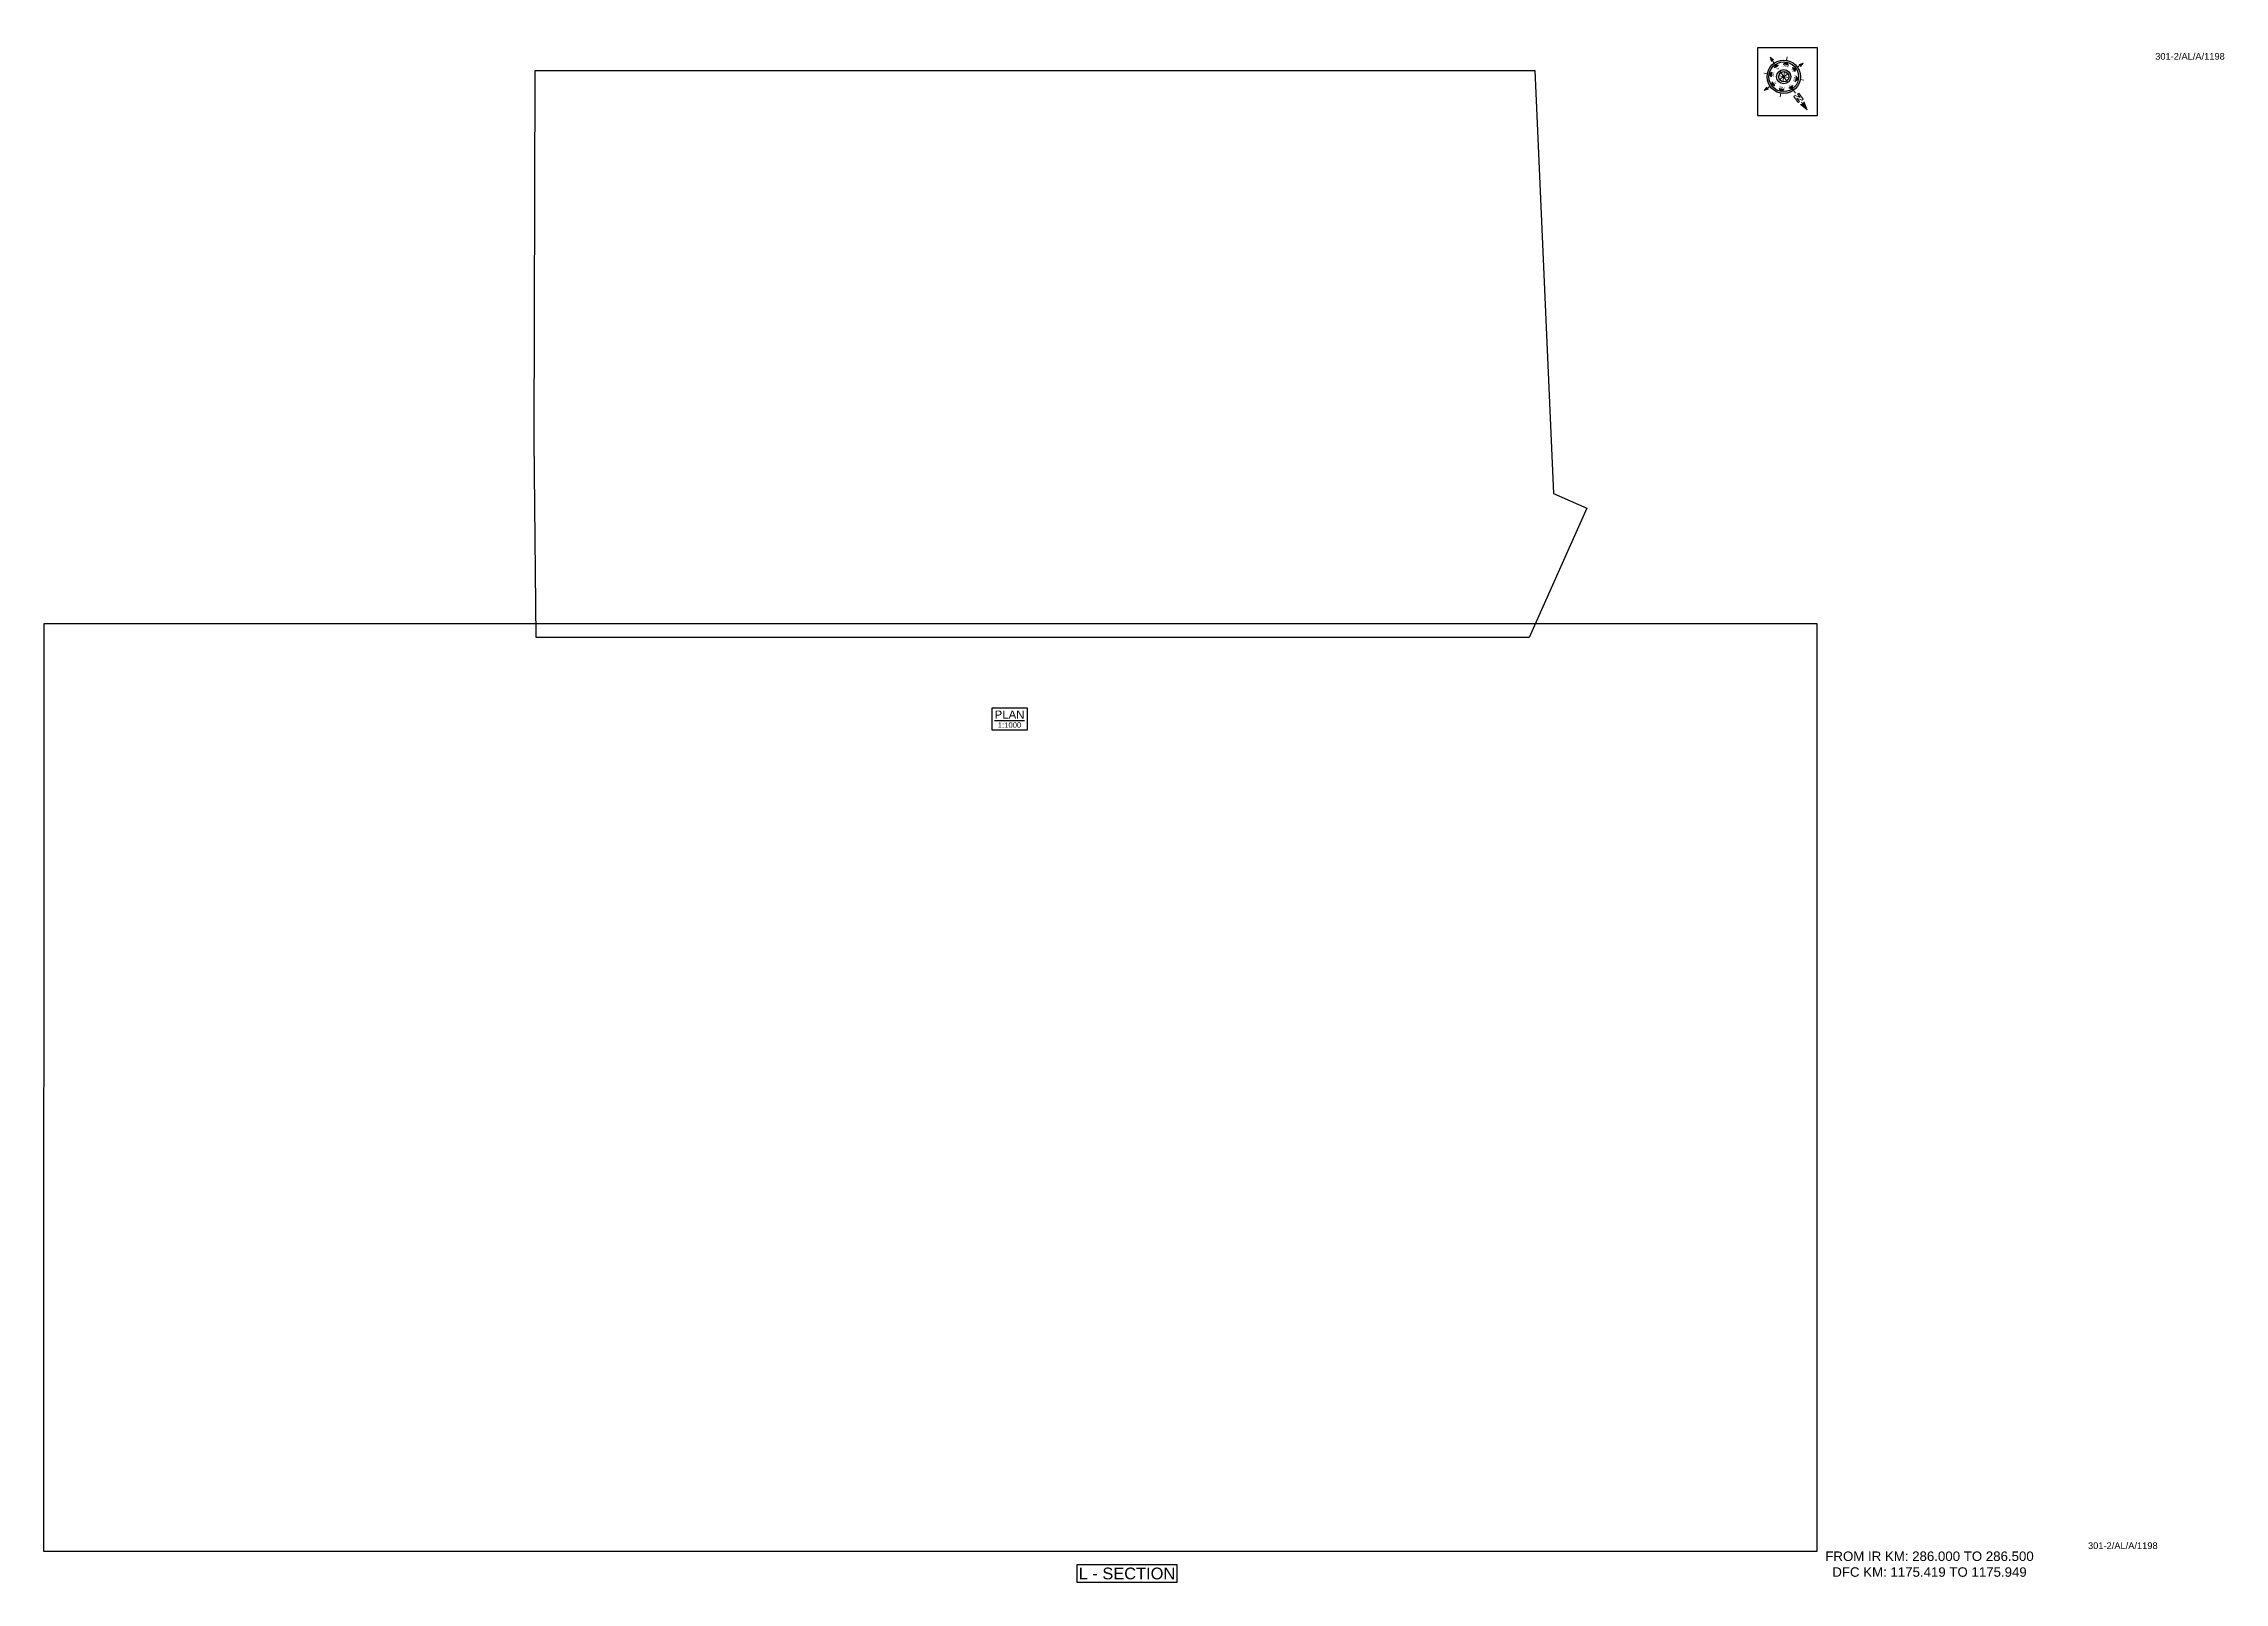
# Paper-space layout '1198' of a CAD drawing. Header units: metres. Extents: x 23 to 1173, y 17 to 828.
import ezdxf
from ezdxf.enums import TextEntityAlignment as Align

# ---------------------------------------------------------------- set-up
doc = ezdxf.new("R2010")
doc.units = ezdxf.units.M
doc.header["$MEASUREMENT"] = 0
doc.layers.get('Defpoints').update_dxf_attribs({"color": 5})
doc.layers.add('title', color=7, linetype='Continuous')
doc.styles.get("Standard").update_dxf_attribs({"font": 'arial.ttf'})
doc.styles.add('Style-Arial', font='arial.ttf')

# ---------------------------------------------------------------- blocks, each defined once
blk = doc.blocks.new('N')
for points in [[(0, 8.41), (-0.49, 6.68), (0, 6.93)], [(0.49, 6.68), (0, 6.93), (0, 8.41)], [(-4.93, 0), (-4.07, 0.25), (-4.19, 0)], [(-4.07, -0.25), (-4.19, 0), (-4.93, 0)], [(-3.08, 0), (-2.59, 0.49), (-2.59, -0.49)], [(-2.18, 2.18), (-1.48, 2.18), (-2.18, 1.48)], [(0, 3.08), (0.49, 2.59), (-0.49, 2.59)], [(2.18, 2.18), (2.18, 1.48), (1.48, 2.18)], [(3.08, 0), (2.59, -0.49), (2.59, 0.49)], [(4.07, 0.25), (4.19, 0), (4.93, 0)], [(4.93, 0), (4.07, -0.25), (4.19, 0)], [(-2.18, -2.18), (-2.18, -1.48), (-1.48, -2.18)], [(0, -3.08), (-0.49, -2.59), (0.49, -2.59)], [(0, -4.93), (-0.25, -4.07), (0, -4.19)], [(0.25, -4.07), (0, -4.19), (0, -4.93)], [(2.18, -2.18), (1.48, -2.18), (2.18, -1.48)]]:
    blk.add_hatch(color=7).paths.add_polyline_path(points, flags=0)
h = blk.add_hatch(color=7)
h.paths.add_polyline_path([(0, -3.08), (0, -3.46, 1), (0, 3.46), (0, 3.08, -1)])
h.paths.add_polyline_path([(0, 1.05), (0, 1.48, 1), (0, -1.48), (0, -1.05, -1)])
at = {"color": 7, "linetype": 'ByBlock', "lineweight": 13}
for p, q in [((-0.61, 4.57), (-0.61, 6.12)), ((-0.61, 6.12), (-0.3, 6.12)), ((-0.3, 6.12), (0.32, 5.19)), ((0.32, 4.57), (-0.3, 5.5)), ((-0.3, 5.5), (-0.3, 4.57)), ((0.32, 5.19), (0.32, 6.12)), ((0.32, 6.12), (0.64, 6.12)), ((0.64, 6.12), (0.64, 4.57))]:
    blk.add_line(p, q, dxfattribs=at)
at = {"color": 7, "lineweight": 13}
for p, q in [((0, 6.41), (0, 7.28)), ((-3.46, 0), (-4.19, 0)), ((-2.45, 2.45), (-2.97, 2.97)), ((1.05, 0), (-1.05, 0)), ((-1.05, 0), (1.05, 0)), ((-0.74, 0.74), (0.74, -0.74)), ((0.74, 0.74), (-0.74, -0.74)), ((0.74, -0.74), (-0.74, 0.74)), ((-0.74, -0.74), (0.74, 0.74)), ((0, 3.46), (0, 4.19)), ((0, 3.46), (0, 3.08)), ((0, 1.05), (0, 1.48)), ((0, 1.05), (0, -1.05)), ((0, -1.05), (0, 1.05)), ((2.45, 2.45), (2.97, 2.97)), ((3.46, 0), (4.19, 0)), ((-2.45, -2.45), (-2.97, -2.97)), ((0, -1.05), (0, -1.48)), ((0, -3.46), (0, -3.08)), ((0, -3.46), (0, -4.19)), ((2.45, -2.45), (2.97, -2.97))]:
    blk.add_line(p, q, dxfattribs=at)
at = {"color": 7, "linetype": 'ByBlock', "lineweight": 13}
for points in [[(-0.3, 4.57), (-0.61, 4.57)], [(0.32, 4.57), (0.64, 4.57)]]:
    blk.add_lwpolyline(points, dxfattribs=at)
at = {"color": 7, "lineweight": 13}
for points in [[(0, 8.41), (-0.49, 6.68), (0, 6.93), (0, 6.93)], [(0.49, 6.68), (0, 6.93), (0, 8.41), (0, 8.41)], [(-4.93, 0), (-4.07, 0.25), (-4.19, 0), (-4.19, 0)], [(-4.07, -0.25), (-4.19, 0), (-4.93, 0), (-4.93, 0)], [(-3.08, 0), (-2.59, 0.49), (-2.59, -0.49), (-2.59, -0.49)], [(-2.18, 2.18), (-1.48, 2.18), (-2.18, 1.48), (-2.18, 1.48)], [(0, 3.08), (0.49, 2.59), (-0.49, 2.59), (-0.49, 2.59)], [(2.18, 2.18), (2.18, 1.48), (1.48, 2.18), (1.48, 2.18)], [(3.08, 0), (2.59, -0.49), (2.59, 0.49), (2.59, 0.49)], [(4.07, 0.25), (4.19, 0), (4.93, 0), (4.93, 0)], [(4.93, 0), (4.07, -0.25), (4.19, 0), (4.19, 0)], [(-2.18, -2.18), (-2.18, -1.48), (-1.48, -2.18), (-1.48, -2.18)], [(0, -3.08), (-0.49, -2.59), (0.49, -2.59), (0.49, -2.59)], [(0, -4.93), (-0.25, -4.07), (0, -4.19), (0, -4.19)], [(0.25, -4.07), (0, -4.19), (0, -4.93), (0, -4.93)], [(2.18, -2.18), (1.48, -2.18), (2.18, -1.48), (2.18, -1.48)]]:
    blk.add_lwpolyline(points, close=True, dxfattribs=at)
at = {"color": 7}
for radius in [3.46, 3.08, 1.48, 1.05]:
    blk.add_circle((0, 0), radius, dxfattribs=at)
for s, rotation, p in [('W', 90, (-2.1, 0)), ('NW', 45, (-1.48, 1.48)), ('NE', 315, (1.48, 1.48)), ('E', 270, (1.97, 0)), ('SW', 135, (-1.48, -1.48)), ('SE', 225, (1.48, -1.48))]:
    blk.add_text(s, height=0.6, rotation=rotation, dxfattribs=at).set_placement(p, align=Align.CENTER)
for s, p in [('N', (0, 2.1)), ('S', (0, -2.47))]:
    blk.add_text(s, height=0.6, dxfattribs=at).set_placement(p, align=Align.CENTER)

psp = doc.layouts.new('1198')

# ---------------------------------------------------------------- linework, layer by layer
psp.add_lwpolyline([(568.2, 17), (568.2, 26.5), (620.8, 26.5), (620.8, 17)], close=True)
at = {"layer": 'Defpoints'}
for points in [[(282.5, 814.1), (809.5, 814.1), (819.4, 591.1), (836.9, 583.3), (806.6, 515.1), (283, 515.1), (282, 619.3)], [(23.4, 33.4), (958.4, 33.4), (958.4, 522.4), (23.5, 522.4)]]:
    psp.add_lwpolyline(points, close=True, dxfattribs=at)
at = {"layer": 'title', "color": 7, "linetype": 'Continuous', "lineweight": -3}
psp.add_lwpolyline([(523.4, 478), (541.9, 478), (541.9, 466.3), (523.4, 466.3)], close=True, dxfattribs=at)

# ---------------------------------------------------------------- texts
at = {"style": 'Style-Arial'}
for p in [(1136.5, 819.8), (1101.1, 34.6)]:
    psp.add_text('301-2/AL/A/1198', height=3.5, dxfattribs=at).set_placement(p)
at = {"insert": (938.6, 33.3), "char_height": 5, "attachment_point": 1, "style": 'Style-Arial'}
psp.add_mtext_dynamic_manual_height_columns('\\pxqc;FROM IR KM: 286.000 TO 286.500\\P{\\C1;DFC KM: 1175.419 TO 1175.949}', width=157.898, gutter_width=17.5, heights=[0], dxfattribs=at)
at = {"layer": 'title', "color": 7, "linetype": 'Continuous', "lineweight": -3, "style": 'Style-Arial'}
for s, height, p in [('%%UPLAN', 4.31, (532.6, 474.5)), ('1:1000', 2.87, (532.6, 469))]:
    psp.add_text(s, height=height, dxfattribs=at).set_placement(p, align=Align.MIDDLE)
at = {"layer": 'title', "style": 'Style-Arial'}
psp.add_text('L - SECTION', height=6.191, rotation=0.0001, dxfattribs=at).set_placement((594.5, 21.7), align=Align.MIDDLE_CENTER)

# ---------------------------------------------------------------- viewports
at = {"layer": 'Defpoints', "view_twist_angle": 215.1222936}
vp = psp.add_viewport(center=(559.4, 664.6), size=(554.9, 298.956), view_center_point=(1403336.2, -3135009.5), view_height=298.956, status=3, dxfattribs=at)
vp.dxf.flags = 0x10000  # cut along an outline
vp.dxf.clipping_boundary_handle = psp.add_lwpolyline([(282.5, 814.1), (809.5, 814.1), (819.4, 591.1), (836.9, 583.3), (806.6, 515.1), (283, 515.1), (282, 619.3)], format="xyb", close=True, dxfattribs={"invisible": 1}).dxf.handle
at = {"layer": 'Defpoints'}
vp = psp.add_viewport(center=(490.9, 277.9), size=(935, 488.963), view_center_point=(16205, -12001.5), view_height=488.963, dxfattribs=at)
vp.dxf.flags = 0x10000  # cut along an outline
vp.dxf.clipping_boundary_handle = psp.add_lwpolyline([(23.4, 33.4), (958.4, 33.4), (958.4, 522.4), (23.5, 522.4)], format="xyb", close=True, dxfattribs={"invisible": 1}).dxf.handle

# ---------------------------------------------------------------- wipeouts: each hides what was drawn before it
psp.add_wipeout([(926.9, 826), (958.5, 826), (958.5, 790.4), (926.9, 790.4)])

# ---------------------------------------------------------------- next in the draw order: linework, layer by layer
psp.add_lwpolyline([(958.5, 826), (926.9, 826), (926.9, 790.4), (958.5, 790.4)], close=True)

# ---------------------------------------------------------------- next in the draw order: block references
at = {"xscale": 2.544819397751219, "yscale": 2.544819397751219, "zscale": 2.544819397751219, "rotation": 215.1222936235771}
psp.add_blockref('N', (940.7, 810.8), dxfattribs=at)

doc.saveas('drawing.dxf')
